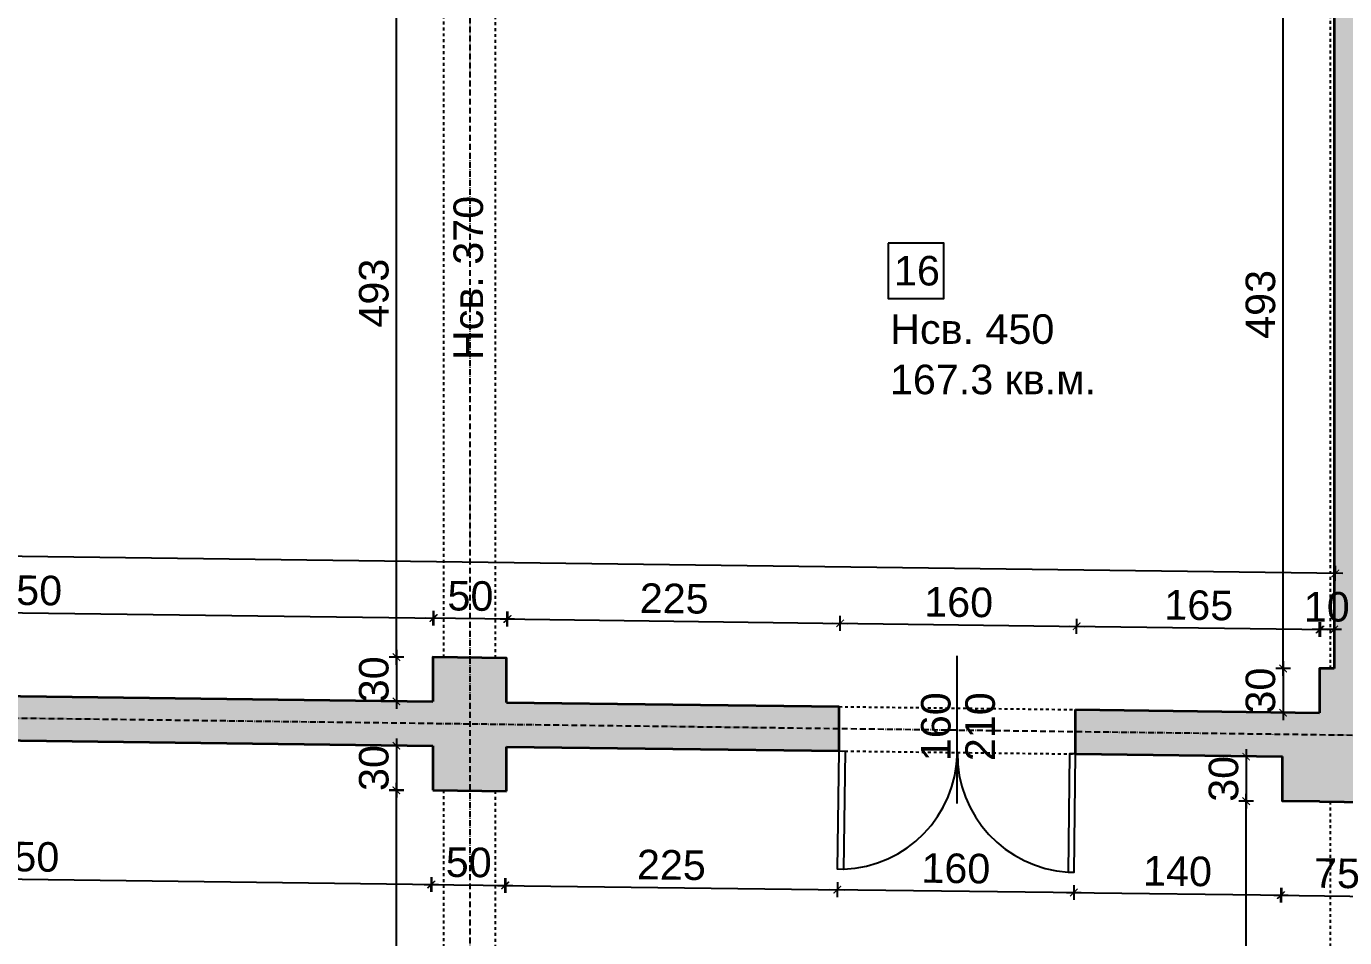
# Model space of a CAD drawing. Header units: inches. Extents: x -72385 to 39588, y -6525 to 66685.
# Drawn here: x -48685 to -47793, y 23315 to 23932 of the extents above; entities that cross this region are included whole.
import ezdxf

# ---------------------------------------------------------------- set-up
doc = ezdxf.new("R2010")
doc.units = ezdxf.units.IN
doc.header["$MEASUREMENT"] = 0
doc.linetypes.add('DashDot', pattern=[0.6, 0.4, -0.1, 0, -0.1])
doc.linetypes.add('Hidden', pattern=[0.4, 0.2, -0.2])
for name, color, linetype, lineweight in [('Врати', 251, 'Continuous', 25), ('Надписи Hсв', 252, 'Continuous', 25), ('Надписи врати', 252, 'Continuous', 25), ('Надписи коти вътрешни', 252, 'Continuous', 25), ('Надписи номера на пом.', 252, 'Continuous', 25), ('Надписи площ', 252, 'Continuous', 25), ('Оси', 252, 'DashDot', 25), ('Пунктир', 253, 'Hidden', 25), ('Разрезни линии', 7, 'Continuous', 35), ('Щрих стени', 254, 'Continuous', 25)]:
    doc.layers.add(name, color=color, linetype=linetype, lineweight=lineweight)
doc.styles.add('Arial Regular', font='arial.ttf')
doc.styles.get("Standard").update_dxf_attribs({"font": 'arial.ttf'})
doc.dimstyles.new('Annotative', dxfattribs={"dimscale": 0, "dimtxt": 20, "dimasz": 5, "dimexe": 5, "dimexo": 5, "dimgap": 5, "dimtad": 1, "dimdec": 0, "dimzin": 0, "dimdsep": 46, "dimtxsty": 'Standard', "dimblk": 'ARCHTICK', "dimcen": 5, "dimdle": 5, "dimadec": 0, "dimazin": 0, "dimtfac": 1, "dimtdec": 0, "dimtofl": 0, "dimtmove": 0, "dimatfit": 3, "dimldrblk": 'ARCHTICK', "dimfxl": 5, "dimfxlon": 1, "dimtolj": 1, "dimtzin": 0, "dimarcsym": 1})

# ---------------------------------------------------------------- blocks, each defined once
blk = doc.blocks.new('_ArchTick')
at = {"color": 0, "linetype": 'ByBlock', "const_width": 0.15}
blk.add_lwpolyline([(-0.5, -0.5), (0.5, 0.5)], dxfattribs=at)
blk = doc.blocks.new('*D2746')
at = {"layer": 'Defpoints', "color": 0, "ltscale": 50, "transparency": 16777216}
for p in [(-48404.93, 23505.15), (-48434.41, 23475.2), (-48404.93, 23475.2)]:
    blk.add_point(p, dxfattribs=at)
at = {"layer": 'Надписи коти вътрешни', "color": 0, "lineweight": -2, "ltscale": 50, "transparency": 16777216}
for p, q in [((-48434.41, 23510.15), (-48434.41, 23470.2)), ((-48429.41, 23505.15), (-48439.41, 23505.15)), ((-48429.41, 23475.2), (-48439.41, 23475.2))]:
    blk.add_line(p, q, dxfattribs=at)
at = {"layer": 'Надписи коти вътрешни', "color": 0, "lineweight": -2, "ltscale": 50, "transparency": 16777216, "xscale": 5, "yscale": 5, "zscale": 5}
for p, rotation in [((-48434.41, 23505.15), 90), ((-48434.41, 23475.2), 270)]:
    blk.add_blockref('_ArchTick', p, dxfattribs=dict(at, rotation=rotation))
at = {"layer": 'Надписи коти вътрешни', "color": 0, "ltscale": 50, "transparency": 16777216, "insert": (-48449.63, 23490.17), "char_height": 20, "attachment_point": 5, "rotation": 90}
blk.add_mtext('\\A1;30', dxfattribs=at)
blk = doc.blocks.new('*D2747')
at = {"layer": 'Defpoints', "color": 0, "ltscale": 50, "transparency": 16777216}
for p in [(-48434.41, 23997.64), (-48397.43, 23997.64), (-48397.43, 23505.05)]:
    blk.add_point(p, dxfattribs=at)
at = {"layer": 'Надписи коти вътрешни', "color": 0, "lineweight": -2, "ltscale": 50, "transparency": 16777216}
for p, q in [((-48429.41, 23997.64), (-48439.41, 23997.64)), ((-48434.41, 23500.05), (-48434.41, 24002.64)), ((-48429.41, 23505.05), (-48439.41, 23505.05))]:
    blk.add_line(p, q, dxfattribs=at)
at = {"layer": 'Надписи коти вътрешни', "color": 0, "lineweight": -2, "ltscale": 50, "transparency": 16777216, "xscale": 5, "yscale": 5, "zscale": 5}
for p, rotation in [((-48434.41, 23997.64), 90), ((-48434.41, 23505.05), 270)]:
    blk.add_blockref('_ArchTick', p, dxfattribs=dict(at, rotation=rotation))
at = {"layer": 'Надписи коти вътрешни', "color": 0, "ltscale": 50, "transparency": 16777216, "insert": (-48449.63, 23751.35), "char_height": 20, "attachment_point": 5, "rotation": 90}
blk.add_mtext('\\A1;493', dxfattribs=at)
blk = doc.blocks.new('*D2749')
at = {"layer": 'Defpoints', "color": 0, "ltscale": 50, "transparency": 16777216}
for p in [(-47804.93, 23497.51), (-47834.41, 23467.56), (-47804.93, 23467.56)]:
    blk.add_point(p, dxfattribs=at)
at = {"layer": 'Надписи коти вътрешни', "color": 0, "lineweight": -2, "ltscale": 50, "transparency": 16777216}
for p, q in [((-47829.41, 23497.51), (-47839.41, 23497.51)), ((-47834.41, 23502.51), (-47834.41, 23462.56)), ((-47829.41, 23467.56), (-47839.41, 23467.56))]:
    blk.add_line(p, q, dxfattribs=at)
at = {"layer": 'Надписи коти вътрешни', "color": 0, "lineweight": -2, "ltscale": 50, "transparency": 16777216, "xscale": 5, "yscale": 5, "zscale": 5}
for p, rotation in [((-47834.41, 23497.51), 90), ((-47834.41, 23467.56), 270)]:
    blk.add_blockref('_ArchTick', p, dxfattribs=dict(at, rotation=rotation))
at = {"layer": 'Надписи коти вътрешни', "color": 0, "ltscale": 50, "transparency": 16777216, "insert": (-47849.63, 23482.53), "char_height": 20, "attachment_point": 5, "rotation": 90}
blk.add_mtext('\\A1;30', dxfattribs=at)
blk = doc.blocks.new('*D2750')
at = {"layer": 'Defpoints', "color": 0, "ltscale": 50, "transparency": 16777216}
for p in [(-47834.41, 23990), (-47797.43, 23990), (-47797.43, 23497.42)]:
    blk.add_point(p, dxfattribs=at)
at = {"layer": 'Надписи коти вътрешни', "color": 0, "lineweight": -2, "ltscale": 50, "transparency": 16777216}
for p, q in [((-47829.41, 23990), (-47839.41, 23990)), ((-47834.41, 23492.42), (-47834.41, 23995)), ((-47829.41, 23497.42), (-47839.41, 23497.42))]:
    blk.add_line(p, q, dxfattribs=at)
at = {"layer": 'Надписи коти вътрешни', "color": 0, "lineweight": -2, "ltscale": 50, "transparency": 16777216, "xscale": 5, "yscale": 5, "zscale": 5}
for p, rotation in [((-47834.41, 23990), 90), ((-47834.41, 23497.42), 270)]:
    blk.add_blockref('_ArchTick', p, dxfattribs=dict(at, rotation=rotation))
at = {"layer": 'Надписи коти вътрешни', "color": 0, "ltscale": 50, "transparency": 16777216, "insert": (-47849.63, 23743.71), "char_height": 20, "attachment_point": 5, "rotation": 90}
blk.add_mtext('\\A1;493', dxfattribs=at)
blk = doc.blocks.new('*D2762')
at = {"layer": 'Defpoints', "color": 0, "ltscale": 50, "transparency": 16777216}
for p in [(-48409.12, 23531.56), (-48959.84, 23482.2), (-48409.84, 23475.2)]:
    blk.add_point(p, dxfattribs=at)
at = {"layer": 'Надписи коти вътрешни', "color": 0, "lineweight": -2, "ltscale": 50, "transparency": 16777216}
for p, q in [((-48959.18, 23533.56), (-48959.06, 23543.56)), ((-48964.12, 23538.63), (-48404.12, 23531.5)), ((-48409.18, 23526.56), (-48409.06, 23536.56))]:
    blk.add_line(p, q, dxfattribs=at)
at = {"layer": 'Надписи коти вътрешни', "color": 0, "lineweight": -2, "ltscale": 50, "transparency": 16777216, "xscale": 5, "yscale": 5, "zscale": 5}
for p, rotation in [((-48959.12, 23538.56), 179.2706286525474), ((-48409.12, 23531.56), 359.2706286525474)]:
    blk.add_blockref('_ArchTick', p, dxfattribs=dict(at, rotation=rotation))
at = {"layer": 'Надписи коти вътрешни', "color": 0, "ltscale": 50, "transparency": 16777216, "insert": (-48683.93, 23550.27), "char_height": 20, "attachment_point": 5, "rotation": 359.27063}
blk.add_mtext('\\A1;550', dxfattribs=at)
blk = doc.blocks.new('*D2763')
at = {"layer": 'Defpoints', "color": 0, "ltscale": 50, "transparency": 16777216}
for p in [(-48409.5, 23531.57), (-48409.84, 23505.15), (-48359.84, 23504.51)]:
    blk.add_point(p, dxfattribs=at)
at = {"layer": 'Надписи коти вътрешни', "color": 0, "lineweight": -2, "ltscale": 50, "transparency": 16777216}
for p, q in [((-48409.56, 23526.57), (-48409.44, 23536.57)), ((-48359.56, 23525.93), (-48359.44, 23535.93)), ((-48354.5, 23530.87), (-48414.5, 23531.63))]:
    blk.add_line(p, q, dxfattribs=at)
at = {"layer": 'Надписи коти вътрешни', "color": 0, "lineweight": -2, "ltscale": 50, "transparency": 16777216, "xscale": 5, "yscale": 5, "zscale": 5}
for p, rotation in [((-48409.5, 23531.57), 179.2706286525463), ((-48359.5, 23530.93), 359.2706286525462)]:
    blk.add_blockref('_ArchTick', p, dxfattribs=dict(at, rotation=rotation))
at = {"layer": 'Надписи коти вътрешни', "color": 0, "ltscale": 50, "transparency": 16777216, "insert": (-48384.31, 23546.46), "char_height": 20, "attachment_point": 5, "rotation": 359.27063}
blk.add_mtext('\\A1;50', dxfattribs=at)
blk = doc.blocks.new('*D2764')
at = {"layer": 'Defpoints', "color": 0, "ltscale": 50, "transparency": 16777216}
for p in [(-48134.12, 23528.06), (-48359.84, 23474.56), (-48134.84, 23471.69)]:
    blk.add_point(p, dxfattribs=at)
at = {"layer": 'Надписи коти вътрешни', "color": 0, "lineweight": -2, "ltscale": 50, "transparency": 16777216}
for p, q in [((-48359.18, 23525.93), (-48359.06, 23535.93)), ((-48134.18, 23523.06), (-48134.06, 23533.06)), ((-48364.12, 23530.99), (-48129.12, 23528))]:
    blk.add_line(p, q, dxfattribs=at)
at = {"layer": 'Надписи коти вътрешни', "color": 0, "lineweight": -2, "ltscale": 50, "transparency": 16777216, "xscale": 5, "yscale": 5, "zscale": 5}
for p, rotation in [((-48359.12, 23530.93), 179.2706286525471), ((-48134.12, 23528.06), 359.2706286525471)]:
    blk.add_blockref('_ArchTick', p, dxfattribs=dict(at, rotation=rotation))
at = {"layer": 'Надписи коти вътрешни', "color": 0, "ltscale": 50, "transparency": 16777216, "insert": (-48246.43, 23544.7), "char_height": 20, "attachment_point": 5, "rotation": 359.27063}
blk.add_mtext('\\A1;225', dxfattribs=at)
blk = doc.blocks.new('*D2765')
at = {"layer": 'Defpoints', "color": 0, "ltscale": 50, "transparency": 16777216}
for p in [(-47974.12, 23526.02), (-48134.84, 23471.69), (-47974.84, 23469.66)]:
    blk.add_point(p, dxfattribs=at)
at = {"layer": 'Надписи коти вътрешни', "color": 0, "lineweight": -2, "ltscale": 50, "transparency": 16777216}
for p, q in [((-48134.18, 23523.06), (-48134.06, 23533.06)), ((-48139.12, 23528.13), (-47969.12, 23525.96)), ((-47974.18, 23521.03), (-47974.06, 23531.02))]:
    blk.add_line(p, q, dxfattribs=at)
at = {"layer": 'Надписи коти вътрешни', "color": 0, "lineweight": -2, "ltscale": 50, "transparency": 16777216, "xscale": 5, "yscale": 5, "zscale": 5}
for p, rotation in [((-48134.12, 23528.06), 179.2706286525462), ((-47974.12, 23526.02), 359.2706286525462)]:
    blk.add_blockref('_ArchTick', p, dxfattribs=dict(at, rotation=rotation))
at = {"layer": 'Надписи коти вътрешни', "color": 0, "ltscale": 50, "transparency": 16777216, "insert": (-48053.93, 23542.25), "char_height": 20, "attachment_point": 5, "rotation": 359.27063}
blk.add_mtext('\\A1;160', dxfattribs=at)
blk = doc.blocks.new('*D2766')
at = {"layer": 'Defpoints', "color": 0, "ltscale": 50, "transparency": 16777216}
for p in [(-47809.12, 23523.92), (-47974.84, 23469.66), (-47809.84, 23467.56)]:
    blk.add_point(p, dxfattribs=at)
at = {"layer": 'Надписи коти вътрешни', "color": 0, "lineweight": -2, "ltscale": 50, "transparency": 16777216}
for p, q in [((-47979.12, 23526.09), (-47804.12, 23523.86)), ((-47974.18, 23521.03), (-47974.06, 23531.02)), ((-47809.18, 23518.92), (-47809.06, 23528.92))]:
    blk.add_line(p, q, dxfattribs=at)
at = {"layer": 'Надписи коти вътрешни', "color": 0, "lineweight": -2, "ltscale": 50, "transparency": 16777216, "xscale": 5, "yscale": 5, "zscale": 5}
for p, rotation in [((-47974.12, 23526.02), 179.2706286525487), ((-47809.12, 23523.92), 359.2706286525487)]:
    blk.add_blockref('_ArchTick', p, dxfattribs=dict(at, rotation=rotation))
at = {"layer": 'Надписи коти вътрешни', "color": 0, "ltscale": 50, "transparency": 16777216, "insert": (-47891.43, 23540.18), "char_height": 20, "attachment_point": 5, "rotation": 359.27063}
blk.add_mtext('\\A1;165', dxfattribs=at)
blk = doc.blocks.new('*D4581')
at = {"layer": 'Defpoints', "color": 0, "ltscale": 50, "transparency": 16777216}
for p in [(-47809.84, 23523.86), (-47809.84, 23497.51), (-47799.84, 23497.38)]:
    blk.add_point(p, dxfattribs=at)
at = {"layer": 'Надписи коти вътрешни', "color": 0, "lineweight": -2, "ltscale": 50, "transparency": 16777216}
for p, q in [((-47809.84, 23518.86), (-47809.84, 23528.86)), ((-47799.84, 23518.86), (-47799.84, 23528.86)), ((-47794.84, 23523.86), (-47814.84, 23523.86))]:
    blk.add_line(p, q, dxfattribs=at)
at = {"layer": 'Надписи коти вътрешни', "color": 0, "lineweight": -2, "ltscale": 50, "transparency": 16777216, "xscale": 5, "yscale": 5, "zscale": 5, "rotation": 180}
blk.add_blockref('_ArchTick', (-47809.84, 23523.86), dxfattribs=at)
at = {"layer": 'Надписи коти вътрешни', "color": 0, "lineweight": -2, "ltscale": 50, "transparency": 16777216, "xscale": 5, "yscale": 5, "zscale": 5}
blk.add_blockref('_ArchTick', (-47799.84, 23523.86), dxfattribs=at)
at = {"layer": 'Надписи коти вътрешни', "color": 0, "ltscale": 50, "transparency": 16777216, "insert": (-47804.84, 23539.07), "char_height": 20, "attachment_point": 5}
blk.add_mtext('\\A1;10', dxfattribs=at)
blk = doc.blocks.new('*D4584')
at = {"layer": 'Defpoints', "color": 0, "ltscale": 50, "transparency": 16777216}
for p in [(-50769.02, 23599.64), (-50769.84, 23535.19), (-47799.84, 23497.38)]:
    blk.add_point(p, dxfattribs=at)
at = {"layer": 'Надписи коти вътрешни', "color": 0, "lineweight": -2, "ltscale": 50, "transparency": 16777216}
for p, q in [((-50769.08, 23594.64), (-50768.95, 23604.64)), ((-47794.02, 23561.76), (-50774.02, 23599.7)), ((-47799.08, 23556.83), (-47798.95, 23566.83))]:
    blk.add_line(p, q, dxfattribs=at)
at = {"layer": 'Надписи коти вътрешни', "color": 0, "lineweight": -2, "ltscale": 50, "transparency": 16777216, "xscale": 5, "yscale": 5, "zscale": 5}
for p, rotation in [((-50769.02, 23599.64), 179.2706286525472), ((-47799.02, 23561.83), 359.2706286525473)]:
    blk.add_blockref('_ArchTick', p, dxfattribs=dict(at, rotation=rotation))
at = {"layer": 'Надписи коти вътрешни', "color": 0, "ltscale": 50, "transparency": 16777216, "insert": (-49283.82, 23595.94), "char_height": 20, "attachment_point": 5, "rotation": 359.27063}
blk.add_mtext('\\A1;2970', dxfattribs=at)
blk = doc.blocks.new('*D2783')
at = {"layer": 'Defpoints', "color": 0, "ltscale": 50, "transparency": 16777216}
for p in [(-48409.84, 23445.19), (-48434.41, 23415.14), (-48409.84, 23415.14)]:
    blk.add_point(p, dxfattribs=at)
at = {"layer": 'Надписи коти вътрешни', "color": 0, "lineweight": -2, "ltscale": 50, "transparency": 16777216}
for p, q in [((-48429.41, 23445.19), (-48439.41, 23445.19)), ((-48434.41, 23450.19), (-48434.41, 23410.14)), ((-48429.41, 23415.14), (-48439.41, 23415.14))]:
    blk.add_line(p, q, dxfattribs=at)
at = {"layer": 'Надписи коти вътрешни', "color": 0, "lineweight": -2, "ltscale": 50, "transparency": 16777216, "xscale": 5, "yscale": 5, "zscale": 5}
for p, rotation in [((-48434.41, 23445.19), 90), ((-48434.41, 23415.14), 270)]:
    blk.add_blockref('_ArchTick', p, dxfattribs=dict(at, rotation=rotation))
at = {"layer": 'Надписи коти вътрешни', "color": 0, "ltscale": 50, "transparency": 16777216, "insert": (-48449.63, 23430.17), "char_height": 20, "attachment_point": 5, "rotation": 90}
blk.add_mtext('\\A1;30', dxfattribs=at)
blk = doc.blocks.new('*D2784')
at = {"layer": 'Defpoints', "color": 0, "ltscale": 50, "transparency": 16777216}
for p in [(-48434.41, 23415.05), (-48402.34, 23415.05), (-48402.34, 23065.07)]:
    blk.add_point(p, dxfattribs=at)
at = {"layer": 'Надписи коти вътрешни', "color": 0, "lineweight": -2, "ltscale": 50, "transparency": 16777216}
for p, q in [((-48434.41, 23060.07), (-48434.41, 23420.05)), ((-48429.41, 23415.05), (-48439.41, 23415.05)), ((-48429.41, 23065.07), (-48439.41, 23065.07))]:
    blk.add_line(p, q, dxfattribs=at)
at = {"layer": 'Надписи коти вътрешни', "color": 0, "lineweight": -2, "ltscale": 50, "transparency": 16777216, "xscale": 5, "yscale": 5, "zscale": 5}
for p, rotation in [((-48434.41, 23415.05), 90), ((-48434.41, 23065.07), 270)]:
    blk.add_blockref('_ArchTick', p, dxfattribs=dict(at, rotation=rotation))
at = {"layer": 'Надписи коти вътрешни', "color": 0, "ltscale": 50, "transparency": 16777216, "insert": (-48449.63, 23240.06), "char_height": 20, "attachment_point": 5, "rotation": 90}
blk.add_mtext('\\A1;350', dxfattribs=at)
blk = doc.blocks.new('*D2785')
at = {"layer": 'Defpoints', "color": 0, "ltscale": 50, "transparency": 16777216}
for p in [(-48959.84, 23452.2), (-48409.84, 23445.19), (-48411.03, 23351.39)]:
    blk.add_point(p, dxfattribs=at)
at = {"layer": 'Надписи коти вътрешни', "color": 0, "lineweight": -2, "ltscale": 50, "transparency": 16777216}
for p, q in [((-48966.03, 23358.45), (-48406.03, 23351.32)), ((-48960.97, 23363.39), (-48961.1, 23353.39)), ((-48410.97, 23356.39), (-48411.1, 23346.39))]:
    blk.add_line(p, q, dxfattribs=at)
at = {"layer": 'Надписи коти вътрешни', "color": 0, "lineweight": -2, "ltscale": 50, "transparency": 16777216, "xscale": 5, "yscale": 5, "zscale": 5}
for p, rotation in [((-48961.03, 23358.39), 179.270628652547), ((-48411.03, 23351.39), 359.270628652547)]:
    blk.add_blockref('_ArchTick', p, dxfattribs=dict(at, rotation=rotation))
at = {"layer": 'Надписи коти вътрешни', "color": 0, "ltscale": 50, "transparency": 16777216, "insert": (-48685.84, 23370.1), "char_height": 20, "attachment_point": 5, "rotation": 359.27063}
blk.add_mtext('\\A1;550', dxfattribs=at)
blk = doc.blocks.new('*D2786')
at = {"layer": 'Defpoints', "color": 0, "ltscale": 50, "transparency": 16777216}
for p in [(-48409.84, 23415.14), (-48359.84, 23414.51), (-48360.65, 23350.74)]:
    blk.add_point(p, dxfattribs=at)
at = {"layer": 'Надписи коти вътрешни', "color": 0, "lineweight": -2, "ltscale": 50, "transparency": 16777216}
for p, q in [((-48410.59, 23356.38), (-48410.71, 23346.38)), ((-48360.59, 23355.74), (-48360.71, 23345.75)), ((-48415.65, 23351.45), (-48355.65, 23350.68))]:
    blk.add_line(p, q, dxfattribs=at)
at = {"layer": 'Надписи коти вътрешни', "color": 0, "lineweight": -2, "ltscale": 50, "transparency": 16777216, "xscale": 5, "yscale": 5, "zscale": 5}
for p, rotation in [((-48410.65, 23351.38), 179.2706286525463), ((-48360.65, 23350.74), 359.2706286525462)]:
    blk.add_blockref('_ArchTick', p, dxfattribs=dict(at, rotation=rotation))
at = {"layer": 'Надписи коти вътрешни', "color": 0, "ltscale": 50, "transparency": 16777216, "insert": (-48385.46, 23366.27), "char_height": 20, "attachment_point": 5, "rotation": 359.27063}
blk.add_mtext('\\A1;50', dxfattribs=at)
blk = doc.blocks.new('*D2787')
at = {"layer": 'Defpoints', "color": 0, "ltscale": 50, "transparency": 16777216}
for p in [(-48359.84, 23444.56), (-48134.84, 23441.69), (-48136.03, 23347.89)]:
    blk.add_point(p, dxfattribs=at)
at = {"layer": 'Надписи коти вътрешни', "color": 0, "lineweight": -2, "ltscale": 50, "transparency": 16777216}
for p, q in [((-48360.97, 23355.75), (-48361.1, 23345.75)), ((-48366.03, 23350.81), (-48131.03, 23347.82)), ((-48135.97, 23352.88), (-48136.1, 23342.89))]:
    blk.add_line(p, q, dxfattribs=at)
at = {"layer": 'Надписи коти вътрешни', "color": 0, "lineweight": -2, "ltscale": 50, "transparency": 16777216, "xscale": 5, "yscale": 5, "zscale": 5}
for p, rotation in [((-48361.03, 23350.75), 179.2706286525471), ((-48136.03, 23347.89), 359.2706286525471)]:
    blk.add_blockref('_ArchTick', p, dxfattribs=dict(at, rotation=rotation))
at = {"layer": 'Надписи коти вътрешни', "color": 0, "ltscale": 50, "transparency": 16777216, "insert": (-48248.34, 23364.53), "char_height": 20, "attachment_point": 5, "rotation": 359.27063}
blk.add_mtext('\\A1;225', dxfattribs=at)
blk = doc.blocks.new('*D2788')
at = {"layer": 'Defpoints', "color": 0, "ltscale": 50, "transparency": 16777216}
for p in [(-48134.84, 23441.69), (-47974.84, 23439.66), (-47976.03, 23345.98)]:
    blk.add_point(p, dxfattribs=at)
at = {"layer": 'Надписи коти вътрешни', "color": 0, "lineweight": -2, "ltscale": 50, "transparency": 16777216}
for p, q in [((-48141.03, 23348.08), (-47971.03, 23345.91)), ((-48135.97, 23353.01), (-48136.09, 23343.01)), ((-47975.97, 23350.98), (-47976.09, 23340.98))]:
    blk.add_line(p, q, dxfattribs=at)
at = {"layer": 'Надписи коти вътрешни', "color": 0, "lineweight": -2, "ltscale": 50, "transparency": 16777216, "xscale": 5, "yscale": 5, "zscale": 5}
for p, rotation in [((-48136.03, 23348.01), 179.2706286525475), ((-47976.03, 23345.98), 359.2706286525475)]:
    blk.add_blockref('_ArchTick', p, dxfattribs=dict(at, rotation=rotation))
at = {"layer": 'Надписи коти вътрешни', "color": 0, "ltscale": 50, "transparency": 16777216, "insert": (-48055.84, 23362.21), "char_height": 20, "attachment_point": 5, "rotation": 359.27063}
blk.add_mtext('\\A1;160', dxfattribs=at)
blk = doc.blocks.new('*D2789')
at = {"layer": 'Defpoints', "color": 0, "ltscale": 50, "transparency": 16777216}
for p in [(-47974.84, 23439.66), (-47834.84, 23437.87), (-47836.03, 23344.19)]:
    blk.add_point(p, dxfattribs=at)
at = {"layer": 'Надписи коти вътрешни', "color": 0, "lineweight": -2, "ltscale": 50, "transparency": 16777216}
for p, q in [((-47981.03, 23346.04), (-47831.03, 23344.13)), ((-47975.97, 23350.98), (-47976.09, 23340.98)), ((-47835.97, 23349.19), (-47836.09, 23339.19))]:
    blk.add_line(p, q, dxfattribs=at)
at = {"layer": 'Надписи коти вътрешни', "color": 0, "lineweight": -2, "ltscale": 50, "transparency": 16777216, "xscale": 5, "yscale": 5, "zscale": 5}
for p, rotation in [((-47976.03, 23345.98), 179.2706286525477), ((-47836.03, 23344.19), 359.2706286525477)]:
    blk.add_blockref('_ArchTick', p, dxfattribs=dict(at, rotation=rotation))
at = {"layer": 'Надписи коти вътрешни', "color": 0, "ltscale": 50, "transparency": 16777216, "insert": (-47905.84, 23360.3), "char_height": 20, "attachment_point": 5, "rotation": 359.27063}
blk.add_mtext('\\A1;140', dxfattribs=at)
blk = doc.blocks.new('*D4587')
at = {"layer": 'Defpoints', "color": 0, "ltscale": 50, "transparency": 16777216}
for p in [(-47834.84, 23407.82), (-47759.84, 23406.87), (-47760.65, 23343.24)]:
    blk.add_point(p, dxfattribs=at)
at = {"layer": 'Надписи коти вътрешни', "color": 0, "lineweight": -2, "ltscale": 50, "transparency": 16777216}
for p, q in [((-47835.58, 23349.19), (-47835.71, 23339.19)), ((-47760.58, 23348.24), (-47760.71, 23338.24)), ((-47840.65, 23344.25), (-47755.65, 23343.17))]:
    blk.add_line(p, q, dxfattribs=at)
at = {"layer": 'Надписи коти вътрешни', "color": 0, "lineweight": -2, "ltscale": 50, "transparency": 16777216, "xscale": 5, "yscale": 5, "zscale": 5}
for p, rotation in [((-47835.65, 23344.19), 179.2715780024975), ((-47760.65, 23343.24), 359.2715780024975)]:
    blk.add_blockref('_ArchTick', p, dxfattribs=dict(at, rotation=rotation))
at = {"layer": 'Надписи коти вътрешни', "color": 0, "ltscale": 50, "transparency": 16777216, "insert": (-47797.95, 23358.88), "char_height": 20, "attachment_point": 5, "rotation": 359.27158}
blk.add_mtext('\\A1;75', dxfattribs=at)
blk = doc.blocks.new('*D2793')
at = {"layer": 'Defpoints', "color": 0, "ltscale": 50, "transparency": 16777216}
for p in [(-47834.84, 23437.87), (-47859.41, 23407.82), (-47834.84, 23407.82)]:
    blk.add_point(p, dxfattribs=at)
at = {"layer": 'Надписи коти вътрешни', "color": 0, "lineweight": -2, "ltscale": 50, "transparency": 16777216}
for p, q in [((-47854.41, 23437.87), (-47864.41, 23437.87)), ((-47859.41, 23442.87), (-47859.41, 23402.82)), ((-47854.41, 23407.82), (-47864.41, 23407.82))]:
    blk.add_line(p, q, dxfattribs=at)
at = {"layer": 'Надписи коти вътрешни', "color": 0, "lineweight": -2, "ltscale": 50, "transparency": 16777216, "xscale": 5, "yscale": 5, "zscale": 5}
for p, rotation in [((-47859.41, 23437.87), 90), ((-47859.41, 23407.82), 270)]:
    blk.add_blockref('_ArchTick', p, dxfattribs=dict(at, rotation=rotation))
at = {"layer": 'Надписи коти вътрешни', "color": 0, "ltscale": 50, "transparency": 16777216, "insert": (-47874.63, 23422.85), "char_height": 20, "attachment_point": 5, "rotation": 90}
blk.add_mtext('\\A1;30', dxfattribs=at)
blk = doc.blocks.new('*D2794')
at = {"layer": 'Defpoints', "color": 0, "ltscale": 50, "transparency": 16777216}
for p in [(-47859.41, 23407.73), (-47827.34, 23407.73), (-47827.34, 23057.75)]:
    blk.add_point(p, dxfattribs=at)
at = {"layer": 'Надписи коти вътрешни', "color": 0, "lineweight": -2, "ltscale": 50, "transparency": 16777216}
for p, q in [((-47859.41, 23052.75), (-47859.41, 23412.73)), ((-47854.41, 23407.73), (-47864.41, 23407.73)), ((-47854.41, 23057.75), (-47864.41, 23057.75))]:
    blk.add_line(p, q, dxfattribs=at)
at = {"layer": 'Надписи коти вътрешни', "color": 0, "lineweight": -2, "ltscale": 50, "transparency": 16777216, "xscale": 5, "yscale": 5, "zscale": 5}
for p, rotation in [((-47859.41, 23407.73), 90), ((-47859.41, 23057.75), 270)]:
    blk.add_blockref('_ArchTick', p, dxfattribs=dict(at, rotation=rotation))
at = {"layer": 'Надписи коти вътрешни', "color": 0, "ltscale": 50, "transparency": 16777216, "insert": (-47874.63, 23232.74), "char_height": 20, "attachment_point": 5, "rotation": 90}
blk.add_mtext('\\A1;350', dxfattribs=at)

msp = doc.modelspace()

# ---------------------------------------------------------------- hatches: boundary and pattern name
at = {"layer": 'Щрих стени', "ltscale": 10}
h = msp.add_hatch(color=256, dxfattribs=at)
h.dxf.hatch_style = 1
h.paths.add_polyline_path([(-51702.34, 24104.66), (-51802.34, 24105.93), (-51802.34, 24120.93), (-52317.34, 24127.49), (-52317.34, 24077.49), (-52272.34, 24076.91), (-52272.34, 24091.91), (-51702.34, 24084.66)])
h.paths.add_polyline_path([(-52257.34, 23904.21), (-52272.34, 23904.4), (-52272.34, 24016.91), (-52317.34, 24017.48), (-52317.34, 23319.92), (-52282.34, 23319.48), (-52282.34, 23494.49), (-52262.34, 23494.24), (-52262.34, 23544.24), (-52272.34, 23544.37), (-52272.34, 23874.4), (-52257.34, 23874.21)])
h.paths.add_polyline_path([(-51677.34, 23756.81), (-52152.34, 23762.86), (-52152.34, 23492.84), (-52057.33, 23491.63), (-52056.95, 23521.63), (-52122.34, 23522.46), (-52122.34, 23732.48), (-51887.34, 23729.48), (-51887.34, 23519.47), (-51956.95, 23520.35), (-51957.33, 23490.35), (-51847.34, 23488.95), (-51846.96, 23518.95), (-51857.34, 23519.08), (-51857.34, 23729.1), (-51707.34, 23727.19), (-51707.34, 23517.17), (-51716.96, 23517.3), (-51717.34, 23487.3), (-51409.84, 23483.39), (-51409.84, 23453.33), (-51397.34, 23453.17), (-51397.34, 23428.17), (-51367.34, 23427.79), (-51367.34, 23452.79), (-51359.84, 23452.7), (-51359.84, 23482.75), (-51169.84, 23480.33), (-51169.84, 23510.33), (-51329.81, 23512.37), (-51329.81, 23542.32), (-51409.84, 23543.34), (-51409.84, 23513.39), (-51537.34, 23515.01), (-51537.34, 24082.56), (-51402.34, 24080.84), (-51402.34, 24035.83), (-51367.34, 24035.39), (-51367.34, 24115.4), (-51612.34, 24118.51), (-51612.34, 24083.51), (-51567.34, 24082.94), (-51567.34, 23895.42), (-52157.34, 23902.93), (-52157.34, 23872.93), (-51567.34, 23865.42), (-51567.34, 23515.39), (-51677.34, 23516.79)])
h.paths.add_polyline_path([(-51067.34, 24111.58), (-51102.34, 24112.02), (-51102.34, 24077.02), (-51067.34, 24076.57)])
h.paths.add_polyline_path([(-50767.34, 24107.76), (-50802.34, 24108.2), (-50802.34, 24028.2), (-50799.84, 24028.16), (-50799.84, 23928.16), (-50769.84, 23927.77), (-50769.84, 24027.78), (-50767.34, 24027.75)])
h.paths.add_polyline_path([(-49559.84, 23489.84), (-49559.84, 23519.79), (-49609.84, 23520.43), (-49609.84, 23490.47), (-50159.84, 23497.47), (-50159.84, 23527.43), (-50209.84, 23528.06), (-50209.84, 23498.11), (-50759.84, 23505.11), (-50759.84, 23535.07), (-50769.84, 23535.19), (-50769.84, 23837.77), (-50799.84, 23838.15), (-50799.84, 23535.58), (-50809.84, 23535.7), (-50809.84, 23505.75), (-51009.84, 23508.3), (-51009.84, 23478.29), (-50809.84, 23475.75), (-50809.84, 23445.7), (-50759.84, 23445.06), (-50759.84, 23475.11), (-50209.84, 23468.11), (-50209.84, 23438.06), (-50159.84, 23437.42), (-50159.84, 23467.47), (-49634.84, 23460.79), (-49634.84, 23430.74), (-49609.84, 23430.42), (-49559.84, 23429.78), (-49559.84, 23459.83), (-49009.84, 23452.83), (-49009.84, 23422.78), (-48999.84, 23422.65), (-48999.84, 23397.65), (-48969.84, 23397.27), (-48969.84, 23422.27), (-48959.84, 23422.14), (-48959.84, 23452.2), (-48409.84, 23445.19), (-48409.84, 23415.14), (-48359.84, 23414.51), (-48359.84, 23444.56), (-48134.84, 23441.69), (-48134.84, 23471.69), (-48359.84, 23474.56), (-48359.84, 23504.51), (-48409.84, 23505.15), (-48409.84, 23475.2), (-48959.84, 23482.2), (-48959.84, 23512.15), (-49009.84, 23512.79), (-49009.84, 23482.83)])
h.paths.add_polyline_path([(-52517.34, 23279.72), (-52527.34, 23279.72), (-52527.34, 23259.72), (-52517.34, 23259.72)])
h.paths.add_polyline_path([(-52517.34, 23059.72), (-52527.34, 23059.72), (-52527.34, 23039.72), (-52517.34, 23039.72)])
h.paths.add_polyline_path([(-52267.34, 23054.27), (-52317.34, 23054.9), (-52317.34, 23019.9), (-52282.34, 23019.45), (-52282.34, 23024.45), (-52267.34, 23024.26)])
h.paths.add_polyline_path([(-51517.34, 23044.72), (-52167.34, 23052.99), (-52167.34, 23022.99), (-52007.34, 23020.95), (-52007.34, 22323.4), (-52152.34, 22325.24), (-52152.34, 22290.24), (-51967.34, 22287.88), (-51967.34, 22322.89), (-51977.34, 22323.02), (-51977.34, 22670.54), (-51699.84, 22667.01), (-51699.84, 22319.48), (-51702.34, 22284.51), (-51667.34, 22284.07), (-51667.34, 22319.07), (-51669.84, 22319.1), (-51669.84, 22696.63), (-51977.34, 22700.55), (-51977.34, 23020.57), (-51517.34, 23014.72)])
h.paths.add_polyline_path([(-52282.34, 22754.45), (-52317.34, 22754.9), (-52317.34, 22292.34), (-52252.34, 22291.51), (-52252.34, 22326.52), (-52282.34, 22326.9)])
h.paths.add_polyline_path([(-51367.34, 22852.79), (-51347.34, 22852.54), (-51347.34, 22892.54), (-51367.34, 22892.8), (-51367.34, 23182.82), (-51162.34, 23180.21), (-51162.34, 23210.21), (-51367.34, 23212.82), (-51367.34, 23277.78), (-51397.34, 23278.16), (-51397.34, 23043.19), (-51417.34, 23043.44), (-51417.34, 23013.44), (-51397.34, 23013.19), (-51397.34, 22943.18), (-51409.84, 22943.34), (-51409.84, 22853.33), (-51397.34, 22853.17), (-51397.34, 22360.63), (-51402.34, 22360.7), (-51402.34, 22280.69), (-51367.34, 22280.25)])
h = msp.add_hatch(color=256, dxfattribs=at)
h.dxf.hatch_style = 1
h.paths.add_polyline_path([(-48702.34, 22246.32), (-48667.34, 22245.87), (-48667.34, 22280.88), (-48702.34, 22281.32)])
h.paths.add_polyline_path([(-48367.34, 22322.06), (-48402.34, 22322.51), (-48402.34, 22242.5), (-48367.34, 22242.05)])
h.paths.add_polyline_path([(-48102.34, 22273.68), (-48102.34, 22238.68), (-48067.34, 22238.24), (-48067.34, 22273.24)])
h.paths.add_polyline_path([(-47802.34, 22234.86), (-47767.34, 22234.42), (-47767.34, 22314.42), (-47802.34, 22314.87)])
h.paths.add_polyline_path([(-47809.84, 22842.51), (-47834.84, 22842.82), (-47834.84, 22807.82), (-47809.84, 22807.5), (-47759.84, 22806.87), (-47759.84, 22896.87), (-47809.84, 22897.51)])
h.paths.add_polyline_path([(-48409.84, 22815.14), (-48359.84, 22814.51), (-48359.84, 22904.51), (-48409.84, 22905.15)])
h.paths.add_polyline_path([(-47347.34, 23021.63), (-47347.34, 23051.64), (-48824.84, 23070.45), (-48824.84, 23040.44)])
h.paths.add_polyline_path([(-47139.84, 23053.99), (-47202.34, 23054.79), (-47202.34, 23049.79), (-47257.34, 23050.49), (-47257.34, 23020.49), (-47202.34, 23019.79), (-47202.34, 22849.77), (-47212.34, 22849.9), (-47212.34, 22829.9), (-47202.34, 22829.77), (-47202.34, 22262.23), (-47502.34, 22266.05), (-47502.34, 22231.04), (-47137.34, 22226.4), (-47137.34, 22306.4), (-47139.84, 22306.43), (-47139.84, 22828.98), (-46989.84, 22827.07), (-46989.84, 22857.07), (-47119.84, 22858.72), (-47119.84, 22868.73), (-47139.84, 22868.98)])
h.paths.add_polyline_path([(-47202.34, 23499.83), (-47202.34, 23459.82), (-47407.34, 23462.43), (-47407.34, 23432.43), (-47202.34, 23429.82), (-47202.34, 23214.8), (-47139.84, 23214.01), (-47139.84, 23429.03), (-46749.84, 23424.06), (-46749.84, 23454.06), (-47139.84, 23459.03), (-47139.84, 23499.03)])
h.paths.add_polyline_path([(-47139.84, 23981.57), (-47137.34, 23981.54), (-47137.34, 24061.54), (-47202.34, 24062.37), (-47202.34, 23589.83), (-47139.84, 23589.04)])
h.paths.add_polyline_path([(-47809.84, 23467.56), (-47974.84, 23469.66), (-47974.84, 23439.66), (-47834.84, 23437.87), (-47834.84, 23407.82), (-47809.84, 23407.5), (-47809.84, 23407.5), (-47759.84, 23406.87), (-47759.84, 23436.92), (-47567.34, 23434.47), (-47567.34, 23464.47), (-47759.84, 23466.92), (-47759.84, 23496.87), (-47769.84, 23497), (-47769.84, 23989.59), (-47767.34, 23989.56), (-47767.34, 24069.57), (-47802.34, 24070.01), (-47802.34, 23990), (-47799.84, 23989.97), (-47799.84, 23497.38), (-47809.84, 23497.51)])
h.paths.add_polyline_path([(-46837.34, 24057.73), (-46872.34, 24058.17), (-46872.34, 23973.16), (-46842.34, 23972.78), (-46842.34, 23992.78), (-46837.34, 23992.72)])
h.paths.add_polyline_path([(-46539.84, 23816.42), (-46379.84, 23814.38), (-46379.84, 23419.35), (-46339.84, 23418.84), (-46339.84, 23448.84), (-46349.84, 23448.97), (-46349.84, 23814), (-46159.84, 23811.58), (-46159.84, 23446.55), (-46179.84, 23446.81), (-46179.84, 23416.8), (-46089.84, 23415.66), (-46089.84, 23445.66), (-46129.84, 23446.17), (-46129.84, 23841.2), (-46539.84, 23846.42), (-46539.84, 24006.43), (-46537.34, 24006.4), (-46537.34, 24073.91), (-46572.34, 24074.35), (-46572.34, 24006.85), (-46569.84, 24006.82), (-46569.84, 23471.77), (-46589.84, 23472.03), (-46589.84, 23452.03), (-46649.84, 23452.79), (-46649.84, 23422.79), (-46539.84, 23421.39)])
h.paths.add_polyline_path([(-45939.84, 23998.8), (-45937.34, 23998.76), (-45937.34, 24066.27), (-45972.34, 24066.72), (-45972.34, 23999.21), (-45969.84, 23999.18), (-45969.84, 23444.13), (-45989.84, 23444.39), (-45989.84, 23414.39), (-45909.84, 23413.37), (-45909.84, 23443.37), (-45919.84, 23443.5), (-45919.84, 23463.5), (-45939.84, 23463.75), (-45939.84, 23563.76), (-45909.84, 23563.38), (-45909.84, 23578.38), (-45939.84, 23578.76), (-45939.84, 23668.77), (-45804.84, 23667.05), (-45804.84, 23577.04), (-45809.84, 23577.11), (-45809.84, 23562.11), (-45804.84, 23562.04), (-45804.84, 23442.03), (-45809.84, 23442.1), (-45809.84, 23412.09), (-45779.84, 23411.71), (-45779.84, 23441.71), (-45789.84, 23441.84), (-45789.84, 23666.86), (-45779.84, 23666.73), (-45779.84, 23681.73), (-45939.84, 23683.77)])
h.paths.add_polyline_path([(-45679.84, 23440.44), (-45679.84, 23410.44), (-45549.84, 23408.78), (-45549.84, 23438.79), (-45639.84, 23439.93), (-45639.84, 24007.48), (-45637.34, 24007.45), (-45637.34, 24042.45), (-45672.34, 24042.89), (-45672.34, 24007.89), (-45669.84, 24007.86), (-45669.84, 23680.33), (-45679.84, 23680.46), (-45679.84, 23665.46), (-45669.84, 23665.33), (-45669.84, 23440.31)])
h.paths.add_polyline_path([(-46159.84, 24001.6), (-46129.84, 24001.21), (-46129.84, 24068.72), (-46159.84, 24069.1)], flags=17)
h.paths.add_polyline_path([(-46349.84, 24071.52), (-46379.84, 24071.9), (-46379.84, 24004.4), (-46349.84, 24004.02)], flags=17)

# ---------------------------------------------------------------- linework, layer by layer
at = {"layer": 'Врати', "ltscale": 50}
for points in [[(-48134.84, 23441.69), (-48130.84, 23441.64), (-48131.86, 23361.64), (-48135.86, 23361.69)], [(-47974.84, 23439.66), (-47978.84, 23439.71), (-47979.86, 23359.71), (-47975.86, 23359.66)]]:
    msp.add_lwpolyline(points, close=True, dxfattribs=at)
for centre, start, end in [((-48134.84, 23441.69), 272.13661, 359.27063), ((-47974.84, 23439.66), 179.27063, 266.40464)]:
    msp.add_arc(centre, 80.01, start, end, dxfattribs=at)
at = {"layer": 'Надписи врати', "ltscale": 50}
msp.add_line((-48054.92, 23406.14), (-48054.92, 23506.14), dxfattribs=at)
at = {"layer": 'Надписи номера на пом.', "ltscale": 50}
msp.add_lwpolyline([(-48101.56, 23785.21), (-48101.56, 23747.71), (-48064.06, 23747.71), (-48064.06, 23785.21)], close=True, dxfattribs=at)
at = {"layer": 'Оси', "ltscale": 10}
for p, q in [((-48384.84, 24559.97), (-48384.84, 21759.74)), ((-39839.84, 23351.09), (-52799.84, 23516.08))]:
    msp.add_line(p, q, dxfattribs=at)
at = {"layer": 'Пунктир', "ltscale": 10}
for p, q in [((-48402.34, 23505.05), (-48402.34, 23997.64)), ((-48367.34, 23504.61), (-48367.34, 23997.2)), ((-47802.34, 23497.42), (-47802.34, 23990)), ((-48134.84, 23471.69), (-47974.84, 23469.66)), ((-48134.84, 23441.69), (-47974.84, 23439.66)), ((-48402.34, 23065.07), (-48402.34, 23415.05)), ((-48367.34, 23064.62), (-48367.34, 23414.6)), ((-47802.34, 23057.43), (-47802.34, 23407.41))]:
    msp.add_line(p, q, dxfattribs=at)
at = {"layer": 'Разрезни линии', "ltscale": 50}
for p, q in [((-47799.84, 23989.97), (-47799.84, 23497.38)), ((-48959.84, 23482.2), (-48409.84, 23475.2)), ((-48359.84, 23474.56), (-48134.84, 23471.69)), ((-48134.84, 23441.69), (-48134.84, 23471.69)), ((-47974.84, 23439.66), (-47974.84, 23469.66)), ((-47974.84, 23469.66), (-47809.84, 23467.56)), ((-48959.84, 23452.2), (-48409.84, 23445.19)), ((-48409.84, 23445.19), (-48409.84, 23415.14)), ((-48359.84, 23444.56), (-48134.84, 23441.69)), ((-48359.84, 23414.51), (-48359.84, 23444.56)), ((-47974.84, 23439.66), (-47834.84, 23437.87)), ((-48409.84, 23415.14), (-48359.84, 23414.51))]:
    msp.add_line(p, q, dxfattribs=at)
for points in [[(-48359.84, 23474.56), (-48359.84, 23504.51), (-48409.84, 23505.15), (-48409.84, 23475.2)], [(-47799.84, 23497.38), (-47809.84, 23497.51), (-47809.84, 23467.56)], [(-47809.84, 23407.5), (-47809.84, 23407.5), (-47834.84, 23407.82), (-47834.84, 23437.87)], [(-47809.84, 23407.5), (-47759.84, 23406.87), (-47759.84, 23436.92)]]:
    msp.add_lwpolyline(points, dxfattribs=at)

# ---------------------------------------------------------------- texts
at = {"layer": 'Надписи Hсв', "ltscale": 100, "insert": (-48395.83, 23706.05), "char_height": 20, "width": 180.4891, "attachment_point": 1, "rotation": 90, "style": 'Arial Regular'}
msp.add_mtext('\\pxt8;Hсв. 370', dxfattribs=at)
at = {"layer": 'Надписи Hсв', "ltscale": 100, "insert": (-48100.3, 23737.04), "char_height": 20, "width": 180.4891, "attachment_point": 1, "style": 'Arial Regular'}
msp.add_mtext('\\pxt8;Hсв. 450', dxfattribs=at)
at = {"layer": 'Надписи врати', "ltscale": 100, "char_height": 20, "width": 180.4891, "attachment_point": 1, "rotation": 90, "style": 'Arial Regular'}
for s, insert in [('160', (-48079.43, 23434.8)), ('210', (-48049.43, 23434.8))]:
    msp.add_mtext(s, dxfattribs=dict(at, insert=insert))
at = {"layer": 'Надписи номера на пом.', "ltscale": 100, "insert": (-48172.41, 23776.53), "char_height": 20, "width": 180.4891, "attachment_point": 1, "style": 'Arial Regular'}
msp.add_mtext('\\pxqc;16', dxfattribs=at)
at = {"layer": 'Надписи площ', "ltscale": 100, "insert": (-48100.47, 23702.97), "char_height": 20, "width": 180.4891, "attachment_point": 1, "style": 'Arial Regular'}
msp.add_mtext('167.3 кв.м.', dxfattribs=at)

# ---------------------------------------------------------------- dimensions: what is measured, and where the dimension line sits
at = {"layer": 'Надписи коти вътрешни', "ltscale": 50}
for base, p1, p2, picture, middle in [((-48434.41, 23997.64), (-48397.43, 23505.05), (-48397.43, 23997.64), '*D2747', (-48449.63, 23751.35)), ((-47834.41, 23990), (-47797.43, 23497.42), (-47797.43, 23990), '*D2750', (-47849.63, 23743.71)), ((-48434.41, 23415.05), (-48402.34, 23065.07), (-48402.34, 23415.05), '*D2784', (-48449.63, 23240.06)), ((-47859.41, 23407.73), (-47827.34, 23057.75), (-47827.34, 23407.73), '*D2794', (-47874.63, 23232.74))]:
    dim = msp.add_linear_dim(base=base, p1=p1, p2=p2, angle=90, dimstyle='Annotative', override={"dimscale": 0, "dimtix": 0, "dimtofl": 0, "dimtmove": 0, "dimatfit": 3}, dxfattribs=at)
    dim.commit()
    dim.dimension.update_dxf_attribs({"geometry": picture, "text_midpoint": middle})
for p1, p2, distance, picture, middle in [((-47799.84, 23497.38), (-50769.84, 23535.19), -64.45, '*D4584', (-49283.82, 23595.94)), ((-48959.84, 23482.2), (-48409.84, 23475.2), 56.37, '*D2762', (-48683.93, 23550.27)), ((-48359.84, 23504.51), (-48409.84, 23505.15), -26.42, '*D2763', (-48384.31, 23546.46)), ((-48359.84, 23474.56), (-48134.84, 23471.69), 56.37, '*D2764', (-48246.43, 23544.7)), ((-48134.84, 23471.69), (-47974.84, 23469.66), 56.37, '*D2765', (-48053.93, 23542.25)), ((-47974.84, 23469.66), (-47809.84, 23467.56), 56.37, '*D2766', (-47891.43, 23540.18)), ((-48959.84, 23452.2), (-48409.84, 23445.19), -93.81, '*D2785', (-48685.84, 23370.1)), ((-48359.84, 23444.56), (-48134.84, 23441.69), -93.81, '*D2787', (-48248.34, 23364.53)), ((-48134.84, 23441.69), (-47974.84, 23439.66), -93.69, '*D2788', (-48055.84, 23362.21)), ((-47974.84, 23439.66), (-47834.84, 23437.87), -93.69, '*D2789', (-47905.84, 23360.3)), ((-48409.84, 23415.14), (-48359.84, 23414.51), -63.77, '*D2786', (-48385.46, 23366.27)), ((-47834.84, 23407.82), (-47759.84, 23406.87), -63.64, '*D4587', (-47797.95, 23358.88))]:
    dim = msp.add_aligned_dim(p1=p1, p2=p2, distance=distance, dimstyle='Annotative', override={"dimscale": 0, "dimtix": 0, "dimtofl": 0, "dimtmove": 0, "dimatfit": 3}, dxfattribs=at)
    dim.commit()
    dim.dimension.update_dxf_attribs({"geometry": picture, "text_midpoint": middle})
dim = msp.add_linear_dim(base=(-47809.84, 23523.86), p1=(-47799.84, 23497.38), p2=(-47809.84, 23497.51), dimstyle='Annotative', override={"dimscale": 0, "dimtix": 0, "dimtofl": 0, "dimtmove": 0, "dimatfit": 3}, dxfattribs=at)
dim.commit()
dim.dimension.update_dxf_attribs({"geometry": '*D4581', "text_midpoint": (-47804.84, 23523.86), "dimtype": 128})
for base, p1, p2, picture, middle in [((-48434.41, 23475.2), (-48404.93, 23505.15), (-48404.93, 23475.2), '*D2746', (-48434.41, 23490.17)), ((-47834.41, 23467.56), (-47804.93, 23497.51), (-47804.93, 23467.56), '*D2749', (-47834.41, 23482.53)), ((-48434.41, 23415.14), (-48409.84, 23445.19), (-48409.84, 23415.14), '*D2783', (-48434.41, 23430.17)), ((-47859.41, 23407.82), (-47834.84, 23437.87), (-47834.84, 23407.82), '*D2793', (-47859.41, 23422.85))]:
    dim = msp.add_linear_dim(base=base, p1=p1, p2=p2, angle=90, dimstyle='Annotative', override={"dimscale": 0, "dimtix": 0, "dimtofl": 0, "dimtmove": 0, "dimatfit": 3}, dxfattribs=at)
    dim.commit()
    dim.dimension.update_dxf_attribs({"geometry": picture, "text_midpoint": middle, "dimtype": 128})

doc.saveas('drawing.dxf')
